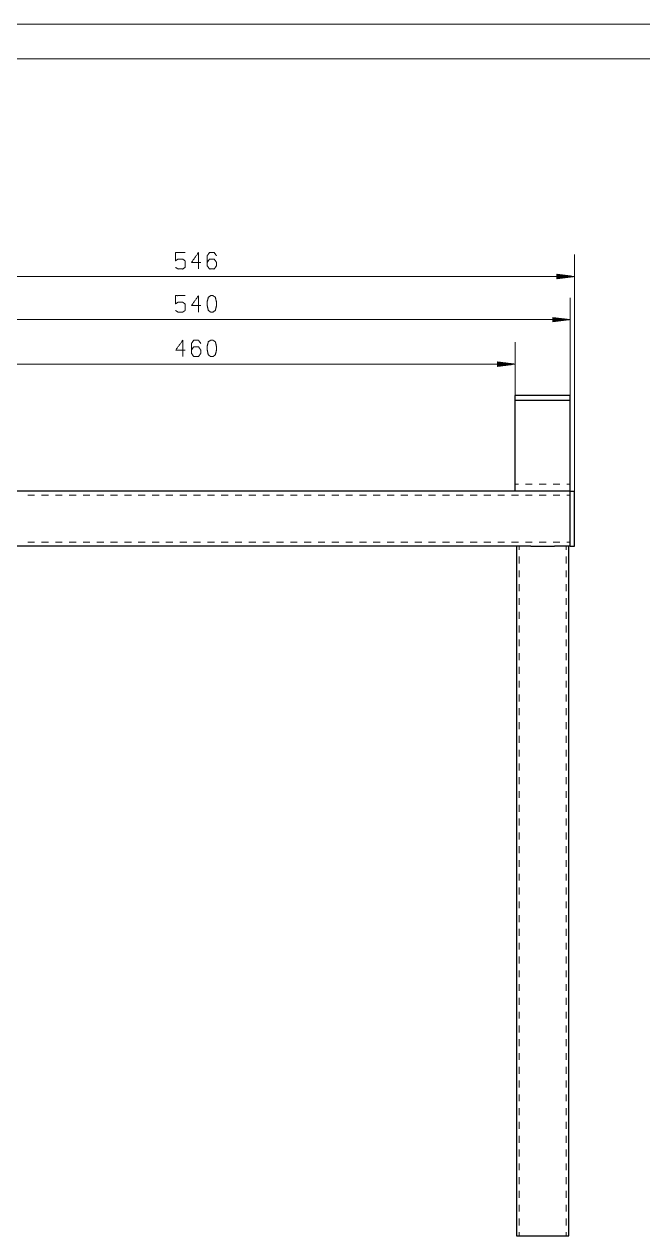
# Model space of a CAD drawing. Header units: millimetres. Extents: x 0 to 420, y 0 to 297.
# Drawn here: x 120.5 to 210, y 121.6 to 297 of the extents above; entities that cross this region are included whole.
import ezdxf

# ---------------------------------------------------------------- set-up
doc = ezdxf.new("R2010")
doc.units = ezdxf.units.MM
doc.layers.add('101', color=7, linetype='Continuous', true_color=0xffffff)

msp = doc.modelspace()

# ---------------------------------------------------------------- linework, layer by layer
at = {"layer": '101', "color": 133, "linetype": 'Continuous', "lineweight": 18}
for p, q in [((420, 297), (0, 297)), ((415, 292), (25, 292))]:
    msp.add_line(p, q, dxfattribs=at)
at = {"layer": '101', "color": 22, "linetype": 'Continuous', "lineweight": 18}
for p, q in [((200.12, 228.83), (200.12, 263.65)), ((200.12, 260.48), (90.92, 260.48)), ((197.58, 260.81), (197.58, 260.15)), ((197.58, 260.81), (197.61, 260.81)), ((200.12, 260.48), (197.58, 260.81)), ((197.58, 260.81), (197.61, 260.81)), ((197.58, 260.76), (198, 260.76)), ((197.58, 260.71), (198.38, 260.71)), ((197.58, 260.66), (198.77, 260.66)), ((197.58, 260.61), (199.15, 260.61)), ((197.58, 260.56), (199.54, 260.56)), ((197.58, 260.5), (199.93, 260.5)), ((197.58, 260.15), (200.12, 260.48)), ((197.58, 260.45), (199.93, 260.45)), ((197.58, 260.4), (199.54, 260.4)), ((197.58, 260.35), (199.15, 260.35)), ((197.58, 260.3), (198.77, 260.3)), ((197.58, 260.25), (198.38, 260.25)), ((197.58, 260.2), (198, 260.2)), ((197.58, 260.15), (197.61, 260.15)), ((197.58, 260.15), (197.61, 260.15)), ((199.52, 228.83), (199.52, 257.41)), ((196.98, 254.57), (197.01, 254.57)), ((196.98, 254.57), (196.98, 253.9)), ((196.98, 254.57), (197.01, 254.57)), ((199.52, 254.24), (196.98, 254.57)), ((196.98, 254.52), (197.4, 254.52)), ((196.98, 254.47), (197.78, 254.47)), ((196.98, 254.42), (198.17, 254.42)), ((196.98, 254.37), (198.55, 254.37)), ((196.98, 254.31), (198.94, 254.31)), ((199.52, 254.24), (91.52, 254.24)), ((196.98, 254.26), (199.33, 254.26)), ((196.98, 253.9), (199.52, 254.24)), ((196.98, 254.21), (199.33, 254.21)), ((196.98, 254.16), (198.94, 254.16)), ((196.98, 254.11), (198.55, 254.11)), ((196.98, 254.06), (198.17, 254.06)), ((196.98, 254.01), (197.78, 254.01)), ((196.98, 253.96), (197.4, 253.96)), ((196.98, 253.91), (197.01, 253.91)), ((196.98, 253.91), (197.01, 253.91)), ((191.52, 239.19), (191.52, 250.97)), ((99.52, 247.8), (191.52, 247.8)), ((188.98, 248.13), (188.98, 247.46)), ((191.52, 247.8), (188.98, 248.13)), ((188.98, 248.13), (189.01, 248.13)), ((188.98, 248.13), (189.01, 248.13)), ((188.98, 248.08), (189.4, 248.08)), ((188.98, 248.03), (189.78, 248.03)), ((188.98, 247.97), (190.17, 247.97)), ((188.98, 247.92), (190.55, 247.92)), ((188.98, 247.87), (190.94, 247.87)), ((188.98, 247.82), (191.33, 247.82)), ((188.98, 247.46), (191.52, 247.8)), ((188.98, 247.77), (191.33, 247.77)), ((188.98, 247.72), (190.94, 247.72)), ((188.98, 247.67), (190.55, 247.67)), ((188.98, 247.62), (190.17, 247.62)), ((188.98, 247.57), (189.78, 247.57)), ((188.98, 247.52), (189.4, 247.52)), ((188.98, 247.47), (189.01, 247.47)), ((188.98, 247.47), (189.01, 247.47))]:
    msp.add_line(p, q, dxfattribs=at)
at = {"layer": '101', "color": 92, "linetype": 'Continuous', "lineweight": 25}
for p, q in [((199.52, 243.26), (191.52, 243.26)), ((191.52, 242.55), (191.52, 243.26)), ((191.52, 240.6), (191.52, 242.55)), ((199.52, 242.55), (191.52, 242.55)), ((199.52, 242.55), (199.52, 243.26)), ((199.52, 240.6), (199.52, 242.55)), ((191.52, 230.43), (191.52, 239.19)), ((199.52, 230.43), (199.52, 239.19)), ((191.52, 229.43), (99.52, 229.43)), ((199.52, 229.43), (191.52, 229.43)), ((199.52, 222.03), (199.52, 228.83)), ((193.82, 221.43), (97.22, 221.43)), ((191.72, 221.43), (191.72, 121.63)), ((199.52, 221.43), (197.22, 221.43)), ((199.32, 121.63), (199.32, 221.43))]:
    msp.add_line(p, q, dxfattribs=at)
at = {"layer": '101', "color": 53, "linetype": 'Continuous', "lineweight": 18}
for p, q in [((191.52, 230.43), (192.02, 230.43)), ((193.02, 230.43), (194.02, 230.43)), ((195.02, 230.43), (196.02, 230.43)), ((197.02, 230.43), (198.02, 230.43)), ((199.02, 230.43), (199.52, 230.43)), ((122.02, 228.83), (121.02, 228.83)), ((124.02, 228.83), (123.02, 228.83)), ((126.02, 228.83), (125.02, 228.83)), ((128.02, 228.83), (127.02, 228.83)), ((130.02, 228.83), (129.02, 228.83)), ((132.02, 228.83), (131.02, 228.83)), ((134.02, 228.83), (133.02, 228.83)), ((136.02, 228.83), (135.02, 228.83)), ((138.02, 228.83), (137.02, 228.83)), ((140.02, 228.83), (139.02, 228.83)), ((142.02, 228.83), (141.02, 228.83)), ((144.02, 228.83), (143.02, 228.83)), ((146.02, 228.83), (145.02, 228.83)), ((148.02, 228.83), (147.02, 228.83)), ((150.02, 228.83), (149.02, 228.83)), ((152.02, 228.83), (151.02, 228.83)), ((154.02, 228.83), (153.02, 228.83)), ((156.02, 228.83), (155.02, 228.83)), ((158.02, 228.83), (157.02, 228.83)), ((160.02, 228.83), (159.02, 228.83)), ((162.02, 228.83), (161.02, 228.83)), ((164.02, 228.83), (163.02, 228.83)), ((166.02, 228.83), (165.02, 228.83)), ((168.02, 228.83), (167.02, 228.83)), ((170.02, 228.83), (169.02, 228.83)), ((172.02, 228.83), (171.02, 228.83)), ((174.02, 228.83), (173.02, 228.83)), ((176.02, 228.83), (175.02, 228.83)), ((178.02, 228.83), (177.02, 228.83)), ((180.02, 228.83), (179.02, 228.83)), ((182.02, 228.83), (181.02, 228.83)), ((184.02, 228.83), (183.02, 228.83)), ((186.02, 228.83), (185.02, 228.83)), ((188.02, 228.83), (187.02, 228.83)), ((190.02, 228.83), (189.02, 228.83)), ((192.02, 228.83), (191.02, 228.83)), ((194.02, 228.83), (193.02, 228.83)), ((196.02, 228.83), (195.02, 228.83)), ((198.02, 228.83), (197.02, 228.83)), ((199.52, 228.83), (199.02, 228.83)), ((122.02, 222.03), (121.02, 222.03)), ((124.02, 222.03), (123.02, 222.03)), ((126.02, 222.03), (125.02, 222.03)), ((128.02, 222.03), (127.02, 222.03)), ((130.02, 222.03), (129.02, 222.03)), ((132.02, 222.03), (131.02, 222.03)), ((134.02, 222.03), (133.02, 222.03)), ((136.02, 222.03), (135.02, 222.03)), ((138.02, 222.03), (137.02, 222.03)), ((140.02, 222.03), (139.02, 222.03)), ((142.02, 222.03), (141.02, 222.03)), ((144.02, 222.03), (143.02, 222.03)), ((146.02, 222.03), (145.02, 222.03)), ((148.02, 222.03), (147.02, 222.03)), ((150.02, 222.03), (149.02, 222.03)), ((152.02, 222.03), (151.02, 222.03)), ((154.02, 222.03), (153.02, 222.03)), ((156.02, 222.03), (155.02, 222.03)), ((158.02, 222.03), (157.02, 222.03)), ((160.02, 222.03), (159.02, 222.03)), ((162.02, 222.03), (161.02, 222.03)), ((164.02, 222.03), (163.02, 222.03)), ((166.02, 222.03), (165.02, 222.03)), ((168.02, 222.03), (167.02, 222.03)), ((170.02, 222.03), (169.02, 222.03)), ((172.02, 222.03), (171.02, 222.03)), ((174.02, 222.03), (173.02, 222.03)), ((176.02, 222.03), (175.02, 222.03)), ((178.02, 222.03), (177.02, 222.03)), ((180.02, 222.03), (179.02, 222.03)), ((182.02, 222.03), (181.02, 222.03)), ((184.02, 222.03), (183.02, 222.03)), ((186.02, 222.03), (185.02, 222.03)), ((188.02, 222.03), (187.02, 222.03)), ((190.02, 222.03), (189.02, 222.03)), ((192.02, 222.03), (191.02, 222.03)), ((192.12, 221.43), (192.12, 220.93)), ((194.02, 222.03), (193.02, 222.03)), ((196.02, 222.03), (195.02, 222.03)), ((198.02, 222.03), (197.02, 222.03)), ((198.92, 220.93), (198.92, 221.43)), ((199.52, 222.03), (199.02, 222.03)), ((192.12, 219.93), (192.12, 218.93)), ((198.92, 218.93), (198.92, 219.93)), ((192.12, 217.93), (192.12, 216.94)), ((198.92, 216.94), (198.92, 217.93)), ((192.12, 215.94), (192.12, 214.94)), ((198.92, 214.94), (198.92, 215.94)), ((192.12, 213.94), (192.12, 212.95)), ((198.92, 212.95), (198.92, 213.94)), ((192.12, 211.95), (192.12, 210.95)), ((198.92, 210.95), (198.92, 211.95)), ((192.12, 209.95), (192.12, 208.95)), ((198.92, 208.95), (198.92, 209.95)), ((192.12, 207.96), (192.12, 206.96)), ((198.92, 206.96), (198.92, 207.96)), ((192.12, 205.96), (192.12, 204.96)), ((198.92, 204.96), (198.92, 205.96)), ((192.12, 203.96), (192.12, 202.96)), ((198.92, 202.96), (198.92, 203.96)), ((192.12, 201.97), (192.12, 200.97)), ((198.92, 200.97), (198.92, 201.97)), ((192.12, 199.97), (192.12, 198.97)), ((198.92, 198.97), (198.92, 199.97)), ((192.12, 197.98), (192.12, 196.98)), ((198.92, 196.98), (198.92, 197.98)), ((192.12, 195.98), (192.12, 194.98)), ((198.92, 194.98), (198.92, 195.98)), ((192.12, 193.98), (192.12, 192.99)), ((198.92, 192.99), (198.92, 193.98)), ((192.12, 191.99), (192.12, 190.99)), ((198.92, 190.99), (198.92, 191.99)), ((192.12, 189.99), (192.12, 188.99)), ((198.92, 188.99), (198.92, 189.99)), ((192.12, 187.99), (192.12, 187)), ((198.92, 187), (198.92, 187.99)), ((192.12, 186), (192.12, 185)), ((198.92, 185), (198.92, 186)), ((192.12, 184), (192.12, 183.01)), ((198.92, 183.01), (198.92, 184)), ((192.12, 182.01), (192.12, 181.01)), ((198.92, 181.01), (198.92, 182.01)), ((192.12, 180.01), (192.12, 179.01)), ((198.92, 179.01), (198.92, 180.01)), ((192.12, 178.01), (192.12, 177.02)), ((198.92, 177.02), (198.92, 178.01)), ((192.12, 176.02), (192.12, 175.02)), ((198.92, 175.02), (198.92, 176.02)), ((192.12, 174.02), (192.12, 173.03)), ((198.92, 173.03), (198.92, 174.02)), ((192.12, 172.03), (192.12, 171.03)), ((198.92, 171.03), (198.92, 172.03)), ((192.12, 170.03), (192.12, 169.03)), ((198.92, 169.03), (198.92, 170.03)), ((192.12, 168.04), (192.12, 167.04)), ((198.92, 167.04), (198.92, 168.04)), ((192.12, 166.04), (192.12, 165.04)), ((198.92, 165.04), (198.92, 166.04)), ((192.12, 164.04), (192.12, 163.05)), ((198.92, 163.05), (198.92, 164.04)), ((192.12, 162.05), (192.12, 161.05)), ((198.92, 161.05), (198.92, 162.05)), ((192.12, 160.05), (192.12, 159.05)), ((198.92, 159.05), (198.92, 160.05)), ((192.12, 158.06), (192.12, 157.06)), ((198.92, 157.06), (198.92, 158.06)), ((192.12, 156.06), (192.12, 155.06)), ((198.92, 155.06), (198.92, 156.06)), ((192.12, 154.06), (192.12, 153.07)), ((198.92, 153.07), (198.92, 154.06)), ((192.12, 152.07), (192.12, 151.07)), ((198.92, 151.07), (198.92, 152.07)), ((192.12, 150.07), (192.12, 149.07)), ((198.92, 149.07), (198.92, 150.07)), ((192.12, 148.08), (192.12, 147.08)), ((198.92, 147.08), (198.92, 148.08)), ((192.12, 146.08), (192.12, 145.08)), ((198.92, 145.08), (198.92, 146.08)), ((192.12, 144.08), (192.12, 143.09)), ((198.92, 143.09), (198.92, 144.08)), ((192.12, 142.09), (192.12, 141.09)), ((198.92, 141.09), (198.92, 142.09)), ((192.12, 140.09), (192.12, 139.09)), ((198.92, 139.09), (198.92, 140.09)), ((192.12, 138.1), (192.12, 137.1)), ((198.92, 137.1), (198.92, 138.1)), ((192.12, 136.1), (192.12, 135.1)), ((198.92, 135.1), (198.92, 136.1)), ((192.12, 134.1), (192.12, 133.11)), ((198.92, 133.11), (198.92, 134.1)), ((192.12, 132.11), (192.12, 131.11)), ((198.92, 131.11), (198.92, 132.11)), ((192.12, 130.11), (192.12, 129.11)), ((198.92, 129.11), (198.92, 130.11)), ((192.12, 128.12), (192.12, 127.12)), ((198.92, 127.12), (198.92, 128.12)), ((192.12, 126.12), (192.12, 125.12)), ((198.92, 125.12), (198.92, 126.12)), ((192.12, 124.12), (192.12, 123.13)), ((198.92, 123.13), (198.92, 124.12)), ((192.12, 122.13), (192.12, 121.63)), ((198.92, 121.63), (198.92, 122.13))]:
    msp.add_line(p, q, dxfattribs=at)
at = {"layer": '101', "color": 72, "linetype": 'Continuous', "lineweight": 25}
for p, q in [((199.52, 229.43), (200.12, 229.43)), ((199.52, 222.03), (199.52, 228.83)), ((200.12, 222.03), (200.12, 228.83)), ((199.52, 221.43), (200.12, 221.43))]:
    msp.add_line(p, q, dxfattribs=at)
at = {"layer": '101', "color": 72, "linetype": 'Continuous', "lineweight": 18}
for points, knots in [([(142.42, 261.8), (142.76, 261.57), (143.45, 261.57), (143.78, 261.8), (143.78, 262.75), (143.45, 263), (142.76, 263), (142.42, 262.77), (142.42, 263.95), (143.78, 263.95)], [0, 0, 0.062228, 0.168343, 0.230571, 0.376815, 0.441266, 0.547381, 0.609609, 0.79049, 1, 1]), ([(146.06, 262.52), (144.72, 262.52), (145.72, 263.95), (145.72, 261.57)], [0, 0, 0.245868, 0.565294, 1, 1]), ([(146.99, 262.52), (147.31, 263), (148, 263), (148.34, 262.52), (148.34, 262.05), (148, 261.57), (147.31, 261.57), (146.99, 262.05), (146.99, 263.47), (147.31, 263.95), (148, 263.95), (148.34, 263.47)], [0, 0, 0.076964, 0.169761, 0.248075, 0.312018, 0.390331, 0.483128, 0.560093, 0.751925, 0.82889, 0.921687, 1, 1]), ([(142.42, 255.56), (142.76, 255.33), (143.45, 255.33), (143.78, 255.56), (143.78, 256.51), (143.45, 256.76), (142.76, 256.76), (142.42, 256.53), (142.42, 257.71), (143.78, 257.71)], [0, 0, 0.062228, 0.168344, 0.230572, 0.376816, 0.441265, 0.54738, 0.609608, 0.79049, 1, 1]), ([(146.06, 256.28), (144.72, 256.28), (145.72, 257.71), (145.72, 255.33)], [0, 0, 0.24587, 0.565295, 1, 1]), ([(147.82, 255.33), (148.16, 255.58), (148.34, 256.28), (148.34, 256.76), (148.16, 257.48), (147.82, 257.71), (147.49, 257.71), (147.15, 257.48), (146.97, 256.76), (146.99, 256.28), (147.15, 255.58), (147.49, 255.33), (147.82, 255.33)], [0, 0, 0.067526, 0.183973, 0.260584, 0.380943, 0.446142, 0.500307, 0.565505, 0.685865, 0.762528, 0.87831, 0.945835, 1, 1]), ([(143.78, 249.84), (142.44, 249.84), (143.45, 251.26), (143.45, 248.89)], [0, 0, 0.245868, 0.565294, 1, 1]), ([(144.72, 249.84), (145.03, 250.31), (145.72, 250.31), (146.06, 249.84), (146.06, 249.36), (145.72, 248.89), (145.03, 248.89), (144.72, 249.36), (144.72, 250.79), (145.03, 251.26), (145.72, 251.26), (146.06, 250.79)], [0, 0, 0.076963, 0.169762, 0.248075, 0.312018, 0.390331, 0.483129, 0.560093, 0.751925, 0.828889, 0.921687, 1, 1]), ([(147.82, 248.89), (148.16, 249.14), (148.34, 249.84), (148.34, 250.31), (148.16, 251.04), (147.82, 251.26), (147.49, 251.26), (147.15, 251.04), (146.97, 250.31), (146.99, 249.84), (147.15, 249.14), (147.49, 248.89), (147.82, 248.89)], [0, 0, 0.067528, 0.183971, 0.260585, 0.380943, 0.446143, 0.500307, 0.565505, 0.685864, 0.76253, 0.878309, 0.945835, 1, 1])]:
    msp.add_open_spline(points, degree=1, knots=knots, dxfattribs=at)
at = {"layer": '101', "color": 92, "linetype": 'Continuous', "lineweight": 25}
for points in [[(191.52, 239.19), (191.52, 240.6)], [(199.52, 239.19), (199.52, 240.6)], [(199.52, 228.83), (199.52, 229.43)], [(193.82, 221.43), (195.52, 221.43), (197.22, 221.43)], [(199.52, 221.43), (199.52, 222.03)]]:
    msp.add_open_spline(points, degree=1, dxfattribs=at)
for points, knots in [([(191.52, 229.43), (191.52, 229.56), (191.52, 230.43)], [0, 0, 0.133966, 1, 1]), ([(199.52, 229.43), (199.52, 229.56), (199.52, 230.43)], [0, 0, 0.133966, 1, 1]), ([(191.72, 121.63), (191.83, 121.63), (192.67, 121.63), (194.17, 121.63), (195.06, 121.63), (196.87, 121.63), (198.36, 121.63), (199.21, 121.63), (199.32, 121.63)], [0, 0, 0.014529, 0.125745, 0.322698, 0.439732, 0.677302, 0.874257, 0.985471, 1, 1])]:
    msp.add_open_spline(points, degree=1, knots=knots, dxfattribs=at)
at = {"layer": '101', "color": 72, "linetype": 'Continuous', "lineweight": 25}
for points in [[(199.52, 228.83), (199.52, 229.43)], [(200.12, 228.83), (200.12, 229.43)], [(199.52, 221.43), (199.52, 222.03)], [(200.12, 221.43), (200.12, 222.03)]]:
    msp.add_open_spline(points, degree=1, dxfattribs=at)

doc.saveas('drawing.dxf')
